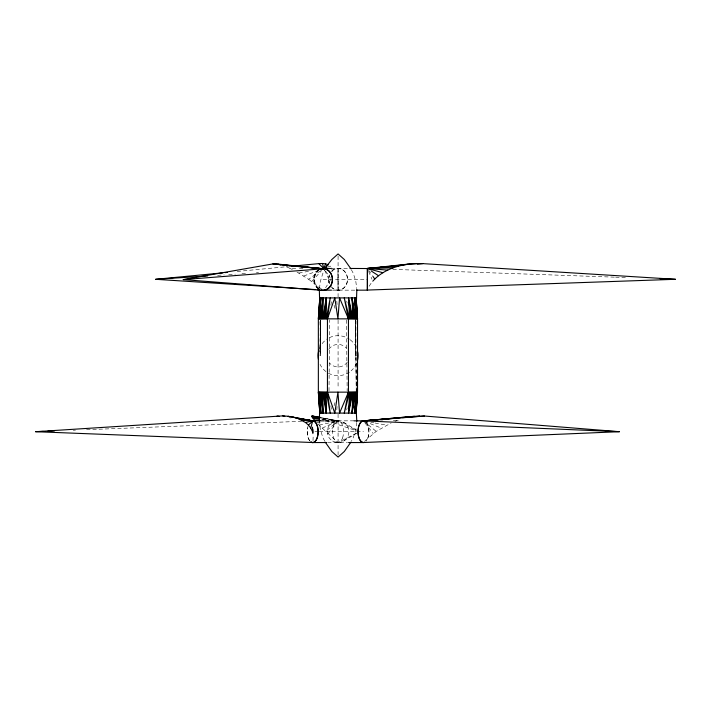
<?xml version="1.0" encoding="UTF-8"?>
<svg xmlns="http://www.w3.org/2000/svg" width="711" height="711" viewBox="0 0 711 711"><rect width="100%" height="100%" fill="white"/><g stroke="black" fill="none" stroke-linecap="round" stroke-linejoin="round"><path stroke-width="0.53" stroke-dasharray="3.56 2.67" d="M328.997 391.032L329.637 319.968M320.403 319.968L319.941 352.167L320.537 319.968L320.625 355.5L319.897 355.5M336.827 409.785L337.067 406.479M319.452 288.568L320.35 281.352L322.838 273.415L324.776 269.736M356.682 422.432L355.793 429.648L353.305 437.585L351.367 441.264M330.891 305.241L331.628 299.998M313.009 440.589L313.204 434.928M346.675 409.954L347.172 407.856M334.072 405.759L334.997 402.622M330.588 279.725L325.585 287.804M369.125 286.249L371.586 282.525M328.082 433.586L338.08 420.876L356.371 430.226M311.729 281.494L321.736 270.367M364.965 440.98L376.19 431.39L391.192 422.947M317.897 423.827L325.7 431.39L338.08 420.876L321.221 417.641M296.949 271.993L308.663 279.299L323.167 268.776M343.493 441.069L356.504 433.372M356.371 433.177L338.08 442.526L325.7 431.39M322.225 428.111L338.08 420.876L321.763 417.766M394.934 421.401L400.577 419.383M303.713 276.019L319.07 270.304M327.522 267.114L330.304 266.083L331.255 267.283M319.186 425.134L338.08 420.876L321.221 417.926M298.842 273.042L310.476 271.007M237.225 271.46L287.928 266.589M316.608 422.512L320.901 422.183M325.194 421.854L338.08 420.876L321.834 418.539M217.61 275.317L224.241 274.873M228.675 274.606L235.305 274.162M241.953 273.744L246.362 273.451M256.333 272.82L258.537 272.668M73.26 430.226L75.482 430.137M86.564 429.711L301.606 421.303M393.325 420.361L397.751 420.281M331.353 268.447L348.914 268.447M323.025 279.299L367.391 279.299M332.552 290.159L355.464 290.159M356.718 355.5L355.464 355.5L355.464 319.968L356.264 392.143M325.38 420.841L354.069 420.841M314.902 431.701L318.217 431.701M319.319 431.701L363.463 431.701M327.611 442.553L347.475 442.553M286.257 266.749L289.617 268.189L298.273 268.34M299.358 268.358L304.77 268.456M325.247 420.548L338.08 420.876L320.661 419.206M392.872 269.362L614.5 277.157M615.61 277.192L627.795 277.619M288.648 266.589L290.808 266.732M288.915 417.641L291.075 417.935M370.822 422.227L373.977 422.814M375.026 423.009L386.58 425.134M321.052 418.806L356.158 430.653M364.45 421.276L381.247 428.111M289.617 268.189L292.319 269.522M343.493 422.325L358.362 431.133M308.663 279.299L321.594 289.137M363.463 420.876L376.19 431.39M364.77 422.565L373.275 433.586M368.609 270.224L372.288 275.486M325.602 271.104L330.366 278.117M351.385 269.736L353.323 273.415L355.811 281.352L356.709 288.568M324.794 441.264L322.856 437.585L320.368 429.648L319.47 422.432M324.74 270.429L329.851 281.192M368.627 271.406L371.951 279.227M331.726 267.887L332.65 272.74M334.072 305.241L334.997 308.378M346.675 301.046L347.172 303.144M330.891 405.759L331.628 411.002M336.827 301.215L337.067 304.521M355.464 318.857L356.255 391.032M355.678 319.968L356.398 392.143M346.453 319.968L347.164 391.032M338.08 256.138L338.08 296.958M338.08 320.234L338.08 387.868M338.08 414.193L338.08 454.862M320.625 319.968L320.625 355.5M318.519 288.977A10.825 9.287 -90 0 1 318.519 270.233M319.079 288.675A10.825 9.456 -90 0 1 318.386 270.438M318.439 288.817A10.914 9.359 -90 0 1 316.919 271.024M331.379 271.682A10.914 9.359 -90 0 1 344.426 271.273A10.914 9.359 -90 0 1 345.146 286.462A10.914 9.359 -90 0 1 332.144 287.742M329.317 283.156A10.914 9.359 -90 0 1 329.549 274.81M332.037 270.855A10.914 9.536 -90 0 1 345.457 272.384A10.914 9.536 -90 0 1 344.124 287.742A10.914 9.536 -90 0 1 330.704 286.213M329.389 283.796A10.914 9.536 -90 0 1 329.157 275.45M318.27 288.168A10.914 9.536 -90 0 1 317.781 270.855M319.959 321.683A45.477 3.546 90 0 1 320.083 355.5M356.575 363.259A19.997 19.997 0 0 1 351.11 370.84M349.457 372.111A19.997 19.997 0 0 1 326.811 372.209M325.967 371.595A19.997 19.997 0 0 1 320.057 364.361M319.195 349.083A19.997 19.997 0 0 1 327.558 338.676M329.389 337.672A19.997 19.997 0 0 1 349.332 339.165M350.176 339.769A19.997 19.997 0 0 1 356.087 347.004M355.909 355.5A58.897 3.733 -90 0 1 356.095 318.857M347.395 362.041A11.287 11.287 0 0 1 329.513 363.045M328.749 349.332A11.287 11.287 0 0 1 346.621 348.319M366.174 422.325A10.825 5.412 -90 0 1 366.174 441.069M309.987 441.069A10.825 5.412 -90 0 1 308.005 426.289M309.516 440.562A10.914 5.457 -90 0 1 307.587 427.844M366.645 422.832A10.914 5.457 -90 0 1 366.92 440.145M337.912 277.53L338.098 290.159L338.063 268.447L337.912 277.53M332.668 441.069A10.825 10.825 0 0 0 348.905 431.701A10.825 10.825 0 0 0 332.668 422.325A10.825 10.825 0 0 0 332.668 441.069M342.515 438.065A10.914 5.457 -90 0 0 338.623 420.841A10.914 5.457 -90 0 0 333.112 436.19A10.914 5.457 -90 0 0 342.515 438.065"/><path stroke-width="1.07" d="M356.309 305.623L356.833 289.599M319.994 302.317L320.057 297.9L319.861 302.317M356.815 395.449L356.335 413.1L356.815 421.401M312.884 433.586L312.485 427.187M319.603 304.521L319.346 312.245L319.612 307.827M319.674 302.317L319.328 289.599M356.398 405.377L356.104 413.1L357.535 392.143L357.535 318.857L356.104 297.9L356.398 305.623M356.567 400.96L356.771 395.449M349.999 268.447L367.418 268.536L367.4 290.159L356.549 290.159M321.905 318.857L323.007 297.9L320.226 318.857L320.83 297.9L318.661 318.857L319.817 297.9L356.362 297.9L356.815 315.551M325.087 318.857L326.216 297.9L322.892 318.857L323.007 297.9L321.008 318.857M319.346 421.401L319.674 408.683M319.568 318.857L320.83 297.9L319.043 318.857M367.374 268.447L367.356 290.07L675.45 279.299L422.769 263.621L410.576 263.87L367.383 268.474L367.463 269.353M367.4 290.159L367.445 289.51M356.318 392.143L354.638 413.1L357.224 392.143L356.104 413.1L357.455 392.143L318.35 392.143L318.35 318.857L319.817 297.9L318.35 318.857L357.535 318.857L356.104 297.9L357.224 318.857L354.638 297.9L355.66 318.857L352.043 297.9L352.994 318.857L348.497 297.9L349.634 318.857L344.24 297.9L348.443 318.857L348.443 392.143L344.24 413.1L349.634 392.143L348.497 413.1L352.994 392.143L352.043 413.1L355.66 392.143L354.638 413.1L356.842 392.143M353.98 392.143L352.043 413.1L354.869 392.143M323.958 318.857L326.216 297.9L326.251 318.857L330.233 297.9L327.442 318.857L327.442 392.143L330.233 413.1L326.251 392.143L326.216 413.1L322.892 392.143L323.007 413.1L320.226 392.143L320.83 413.1L318.661 392.143L319.817 413.1L356.335 413.1L356.309 405.377M350.799 392.143L348.497 413.1L351.927 392.143M312.351 431.39L310.76 428.111L312.422 421.907M327.442 318.857L334.792 297.9L337.938 318.857L339.565 297.9L348.443 318.857M292.337 266.172L318.786 263.63L323.816 268.474L328.26 264.741L325.629 263.87L323.816 268.474L319.39 268.758M348.443 392.143L339.565 413.1L337.938 392.143L334.792 413.1L327.442 392.143M350.887 442.189L344.302 451.512L338.08 457.066L331.859 451.512L325.274 442.189M319.897 420.414L314.546 420.281L311.738 416.273L320.163 417.437M326.713 266.047L331.85 259.488L338.08 253.934L344.311 259.488L350.896 268.811M372.786 281.183C382.242 270.411 396.676 265.47 410.576 263.87M310.76 428.111L308.476 425.134L312.698 420.876L288.097 416.273L282.685 415.899L35.568 431.701L312.698 442.526M326.589 267.452L323.816 268.474L322.456 263.497L318.786 263.63M293.163 417.135L297.802 418.477L305.517 422.512L312.698 420.876L288.097 416.273M323.167 290.426L183.251 279.601L272.802 263.932L323.167 268.776L321.052 269.149M410.069 416.966L424.431 416.024L619.414 431.701L363.463 442.526M367.427 268.838L407.927 264.376M410.114 264.154L416.69 263.497M314.964 289.555L155.665 279.299L222.899 272.837M225.103 272.633L227.307 272.42M365.57 421.259L363.463 420.876L414.406 416.273M366.769 421.063L363.463 420.876L419.588 415.899M382.874 272.731L367.383 268.474L381.505 267.238M384.758 266.945L388.019 266.661M392.365 266.287L394.534 266.092M417.339 264.092L422.769 263.621M619.414 431.701L363.463 420.876L391.645 418.557M393.814 418.379L398.151 418.024M402.488 417.668L406.816 417.313M366.778 420.814L363.463 420.876L424.431 416.024M183.251 279.601L323.167 268.776L275.219 263.808M387.726 270.109L367.383 268.474L398.649 266.074M325.789 268.331L323.816 268.474L325.985 268.891M155.665 279.299L207.656 275.957M363.463 420.876L375.337 420.165M380.74 419.837L382.891 419.712M318.857 269.025L323.167 268.776L272.802 263.932M35.568 431.701L43.335 431.399M47.761 431.221L54.418 430.964M310.476 420.956L312.698 420.876L299.838 418.743M367.383 268.474L393.014 267.878M322.101 268.447L330.704 268.447M323.949 290.159L331.477 290.159M313.24 420.841L324.269 420.841M354.069 420.841L364.005 420.841A10.914 5.457 -90 0 0 358.015 432.048A10.914 5.457 -90 0 0 364.352 442.464M312.156 442.553L326.5 442.553M348.577 442.553L362.921 442.553M318.839 268.705L323.167 268.776L305.65 267.203M659.932 278.748L675.45 279.299M301.935 420.281L312.698 420.876L297.802 418.477M312.378 268.1L323.167 268.776M317.177 289.697L319.39 289.839M284.853 265.336L287.048 265.532M291.421 265.932L294.71 266.225M297.989 266.518L303.464 267.007M313.036 418.477L319.568 419.108M322.456 263.497L325.629 263.87M277.023 416.024L279.183 416.317M302.966 419.552L305.126 419.846M307.294 420.139L312.698 420.876M312.093 417.135L319.674 418.228M282.685 415.899L284.835 416.255M311.738 416.273L320.163 417.739M311.969 415.899L320.67 417.553M278.152 264.181L280.721 264.83M312.787 416.024L315.888 417.064M371.098 270.882L378.519 275.708M305.517 422.512L308.476 425.134M372.902 276.357L374.733 278.988M351.927 318.857L348.497 297.9L350.799 318.857M354.869 318.857L352.043 297.9L353.98 318.857M323.958 392.143L326.216 413.1L325.087 392.143M356.842 318.857L354.638 297.9L356.318 318.857M321.008 392.143L323.007 413.1L321.905 392.143M319.043 392.143L320.83 413.1L319.568 392.143M319.612 403.173L319.417 398.755L319.603 406.479M319.861 408.683L320.057 413.1L319.994 408.683M356.567 310.04L356.771 315.551M312.822 429.346L312.867 432.528M320.759 269.149A10.825 9.287 -90 0 1 332.455 279.601A10.825 9.287 -90 0 1 320.759 290.061M321.363 268.847A10.825 9.456 -90 0 1 326.26 268.847M319.719 269.096A10.914 9.359 -90 0 1 331.788 275.45A10.914 9.359 -90 0 1 326.331 289.51M325.558 289.804A10.914 9.359 -90 0 1 321.505 290.07M320.67 269.007A10.914 9.536 -90 0 1 326.411 268.794M357.713 351.963A19.997 19.997 0 0 1 357.526 360.281M318.421 359.402A19.997 19.997 0 0 1 318.875 350.07M364.867 442.153A10.825 5.412 -90 0 1 358.051 431.701A10.825 5.412 -90 0 1 364.867 421.241M311.294 421.241A10.825 5.412 -90 0 1 318.11 431.701A10.825 5.412 -90 0 1 311.294 442.153M311.809 420.93A10.914 5.457 -90 0 1 318.128 432.777A10.914 5.457 -90 0 1 310.769 441.904M320.057 297.9L320.021 302.317L320.057 297.9M319.817 413.1L318.35 392.143L319.817 413.1"/></g></svg>
